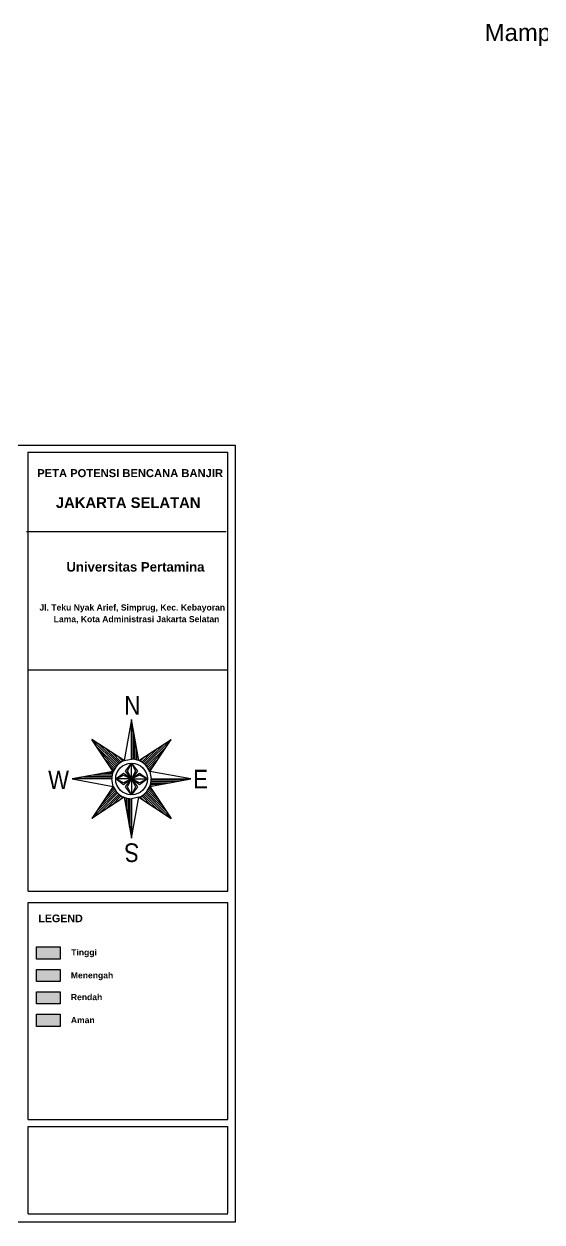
# Model space of a CAD drawing. Header units: millimetres. Extents: x -301641 to 1761893, y -305234 to 309597.
# Drawn here: x 780452 to 849665, y -245969 to -85846 of the extents above; entities that cross this region are included whole.
import ezdxf

# ---------------------------------------------------------------- set-up
doc = ezdxf.new("R2010")
doc.units = ezdxf.units.MM
doc.header["$MEASUREMENT"] = 0
doc.linetypes.add('PHANTOM2', pattern=[1.25, 0.625, -0.125, 0.125, -0.125, 0.125, -0.125])
doc.linetypes.add('PTS_EXT', pattern=[999999, 0, -999999])
doc.layers.add('A-TEXT-3', color=7, linetype='Continuous', lineweight=5)
doc.layers.add('Batas Wilayah', color=7, linetype='PHANTOM2')
doc.layers.add('KOP-A3-SD-ST', color=5, linetype='Continuous')
doc.styles.add('PED', font='SASB____.pfb', dxfattribs={"width": 0.9, "height": 0.4})
doc.styles.get("Standard").update_dxf_attribs({"font": 'arial.ttf'})

msp = doc.modelspace()

# ---------------------------------------------------------------- hatches: boundary and pattern name
at = {"true_color": 0xed1f24}
h = msp.add_hatch(color=240, dxfattribs=at)
h.dxf.hatch_style = 1
h.paths.add_polyline_path([(785300, -209200), (782133, -209200), (782133, -210816), (785300, -210816)])
h = msp.add_hatch(color=2)
h.dxf.hatch_style = 1
h.paths.add_polyline_path([(785300, -212200), (782133, -212200), (782133, -213816), (785300, -213816)])
h = msp.add_hatch(color=3)
h.dxf.hatch_style = 1
h.paths.add_polyline_path([(785300, -215200), (782133, -215200), (782133, -216816), (785300, -216816)])
at = {"true_color": 0xcd6928}
h = msp.add_hatch(color=32, dxfattribs=at)
h.dxf.hatch_style = 1
h.paths.add_polyline_path([(785300, -218200), (782133, -218200), (782133, -219816), (785300, -219816)])

# ---------------------------------------------------------------- linework, layer by layer
at = {"linetype": 'Continuous'}
for p, q in [((795816, -184304), (794819, -178822)), ((794819, -184109), (794819, -178822)), ((794898, -184111), (794898, -179259)), ((795110, -184125), (795110, -180422)), ((793822, -184304), (789532, -181466)), ((792370, -185756), (789532, -181466)), ((792950, -184883), (789532, -181466)), ((792806, -185039), (790117, -182350)), ((793105, -184740), (790416, -182051)), ((795321, -184158), (795321, -181585)), ((795816, -184304), (800106, -181466)), ((796533, -184740), (799222, -182051)), ((796688, -184883), (800106, -181466)), ((796832, -185039), (799521, -182350)), ((797267, -185756), (800106, -181466)), ((792675, -185207), (790702, -183234)), ((792556, -185387), (791286, -184117)), ((793273, -184609), (791300, -182636)), ((793453, -184490), (792184, -183220)), ((793646, -184384), (793067, -183805)), ((795533, -184208), (795533, -182748)), ((795744, -184276), (795744, -183911)), ((795992, -184384), (796570, -183805)), ((796185, -184490), (797454, -183220)), ((796365, -184609), (798338, -182636)), ((796963, -185207), (798936, -183234)), ((797082, -185387), (798351, -184117)), ((792450, -185580), (791871, -185002)), ((794026, -185695), (794819, -184638)), ((794819, -186753), (794026, -185695)), ((794290, -185695), (794819, -184638)), ((794819, -186753), (794290, -185695)), ((794819, -184638), (795612, -185695)), ((795612, -185695), (794819, -186753)), ((797188, -185580), (797766, -185002)), ((792370, -185756), (786888, -186753)), ((792175, -186753), (786888, -186753)), ((792177, -186673), (787325, -186673)), ((792191, -186462), (788488, -186462)), ((792223, -186251), (789651, -186251)), ((792274, -186039), (790814, -186039)), ((792343, -185828), (791977, -185828)), ((792704, -186753), (793761, -185960)), ((793761, -187281), (792704, -186753)), ((793761, -187546), (792704, -186753)), ((793761, -185960), (794819, -186753)), ((794819, -186753), (793761, -187281)), ((794819, -186753), (793761, -187546)), ((794026, -187810), (794819, -186753)), ((794819, -186753), (795876, -185960)), ((795876, -186224), (794819, -186753)), ((794819, -186753), (795348, -187810)), ((794819, -186753), (795612, -187810)), ((795876, -187546), (794819, -186753)), ((795876, -185960), (796934, -186753)), ((796934, -186753), (795876, -186224)), ((796934, -186753), (795876, -187546)), ((797267, -187749), (802749, -186753)), ((797414, -187255), (799987, -187255)), ((797446, -187044), (801150, -187044)), ((797461, -186832), (802313, -186832)), ((797462, -186753), (802749, -186753)), ((792370, -187749), (789532, -192040)), ((792950, -188622), (789532, -192040)), ((792806, -188467), (790117, -191156)), ((793105, -188765), (790416, -191455)), ((792675, -188299), (790701, -190272)), ((792556, -188119), (791286, -189388)), ((793273, -188897), (791300, -190870)), ((792450, -187925), (791871, -188504)), ((794819, -188867), (794026, -187810)), ((795348, -187810), (794819, -188867)), ((795612, -187810), (794819, -188867)), ((796365, -188897), (798338, -190870)), ((796533, -188765), (799222, -191455)), ((796688, -188622), (800106, -192040)), ((796832, -188467), (799521, -191156)), ((796963, -188299), (798936, -190272)), ((797082, -188119), (798351, -189388)), ((797188, -187925), (797766, -188504)), ((797267, -187749), (800106, -192040)), ((797295, -187678), (797661, -187678)), ((797364, -187466), (798824, -187466)), ((793822, -189201), (789532, -192040)), ((793453, -189016), (792184, -190285)), ((793646, -189122), (793067, -189701)), ((793822, -189201), (794819, -194683)), ((793894, -189229), (793894, -189595)), ((794105, -189298), (794105, -190758)), ((794317, -189348), (794317, -191921)), ((794528, -189380), (794528, -193084)), ((794740, -189395), (794740, -194247)), ((794819, -189396), (794819, -194683)), ((795816, -189201), (800106, -192040)), ((795992, -189122), (796570, -189701)), ((796185, -189016), (797454, -190285))]:
    msp.add_line(p, q, dxfattribs=at)
at = {"color": 251, "linetype": 'ByBlock'}
msp.add_lwpolyline([(672645, -142134), (808652, -142134), (808652, -245969), (672645, -245969)], close=True, dxfattribs=at)
at = {"linetype": 'PTS_EXT'}
msp.add_lwpolyline([(789532, -181466), (792370, -185756), (786888, -186753), (792370, -187749), (789532, -192040), (793822, -189201), (794819, -194683), (795816, -189201), (800106, -192040), (797267, -187749), (802749, -186753), (797267, -185756), (800106, -181466), (795816, -184304), (794819, -178822), (793822, -184304)], close=True, dxfattribs=at)
at = {"linetype": 'Continuous'}
for points in [[(794819, -178822), (793822, -184304), (794819, -184109), (794819, -178822)], [(794819, -186753), (794819, -184638), (795348, -185695), (794819, -186753)], [(786888, -186753), (792370, -187749), (792175, -186753), (786888, -186753)], [(794819, -186753), (792704, -186753), (793761, -186224), (794819, -186753)], [(794819, -186753), (794819, -188867), (794290, -187810), (794819, -186753)], [(794819, -186753), (796934, -186753), (795876, -187281), (794819, -186753)], [(802749, -186753), (797267, -185756), (797462, -186753), (802749, -186753)], [(794819, -194683), (795816, -189201), (794819, -189396), (794819, -194683)]]:
    msp.add_lwpolyline(points, close=True, dxfattribs=at)
for points in [[(782133, -209200), (785300, -209200), (785300, -210816), (782133, -210816)], [(782133, -212200), (785300, -212200), (785300, -213816), (782133, -213816)], [(782133, -215200), (785300, -215200), (785300, -216816), (782133, -216816)], [(782133, -218200), (785300, -218200), (785300, -219816), (782133, -219816)]]:
    msp.add_lwpolyline(points, close=True)
msp.add_circle((794819, -186753), 2115, dxfattribs=at)
for start, end in [(67.8485, 90), (112.151, 157.849), (22.1515, 67.8486), (157.849, 180), (337.849, 0), (202.151, 247.849), (292.151, 337.849), (247.849, 270)]:
    msp.add_arc((794819, -186753), 2643, start, end, dxfattribs=at)
at = {"layer": 'KOP-A3-SD-ST', "color": 5}
for p, q in [((780990, -143096), (807690, -143096)), ((780993, -201755), (780993, -143096)), ((807690, -201755), (807685, -143096)), ((780780, -153662), (807477, -153662)), ((780994, -172148), (807691, -172148)), ((780993, -201755), (807690, -201755)), ((780992, -226399), (780992, -203244)), ((780993, -203244), (807690, -203244)), ((807690, -226399), (807690, -203244)), ((780992, -232259), (780992, -226399)), ((807690, -232259), (807690, -226399)), ((780992, -232259), (807690, -232259)), ((780992, -237175), (780992, -233221)), ((780992, -233221), (807690, -233221)), ((807690, -237175), (807690, -233221)), ((780992, -244884), (780992, -236260)), ((807690, -244794), (807690, -237175)), ((780992, -244884), (807690, -244884))]:
    msp.add_line(p, q, dxfattribs=at)

# ---------------------------------------------------------------- texts
at = {"linetype": 'Continuous', "width": 0.85}
for s, rotation, p in [('N', 0, (793862, -178172)), ('S', 180, (795845, -195357))]:
    msp.add_text(s, height=2488, rotation=rotation, dxfattribs=at).set_placement(p)
for s, p in [('W', (783681, -188113)), ('E', (803055, -188018))]:
    msp.add_text(s, height=2488, dxfattribs=at).set_placement(p)
at = {"layer": 'A-TEXT-3', "color": 4, "linetype": 'Continuous', "style": 'PED'}
for s, height, p in [('PETA POTENSI BENCANA BANJIR', 1069.62, (782225, -146413)), ('JAKARTA SELATAN', 1414.77, (784715, -150531))]:
    msp.add_text(s, height=height, dxfattribs=at).set_placement(p)
at = {"layer": 'A-TEXT-3', "color": 7, "linetype": 'Continuous', "style": 'PED'}
for s, height, p in [('Universitas Pertamina', 1256.74, (786122, -159032)), ('Jl. Teku Nyak Arief, Simprug, Kec. Kebayoran', 819.23, (782517, -164240)), ('Lama, Kota Administrasi Jakarta Selatan', 819.23, (784423, -165798)), ('LEGEND', 1020.2, (782370, -205894)), ('Tinggi', 819.2, (786766, -210326)), ('Menengah', 819.2, (786719, -213399)), ('Rendah', 819.2, (786719, -216316)), ('Aman', 819.2, (786719, -219386))]:
    msp.add_text(s, height=height, dxfattribs=at).set_placement(p)
at = {"layer": 'Batas Wilayah', "insert": (842017, -85846), "char_height": 2279.57, "attachment_point": 1}
msp.add_mtext_dynamic_manual_height_columns('Mampang Prapatan', width=29448.63, gutter_width=11398, heights=[0], dxfattribs=at)

doc.saveas('drawing.dxf')
